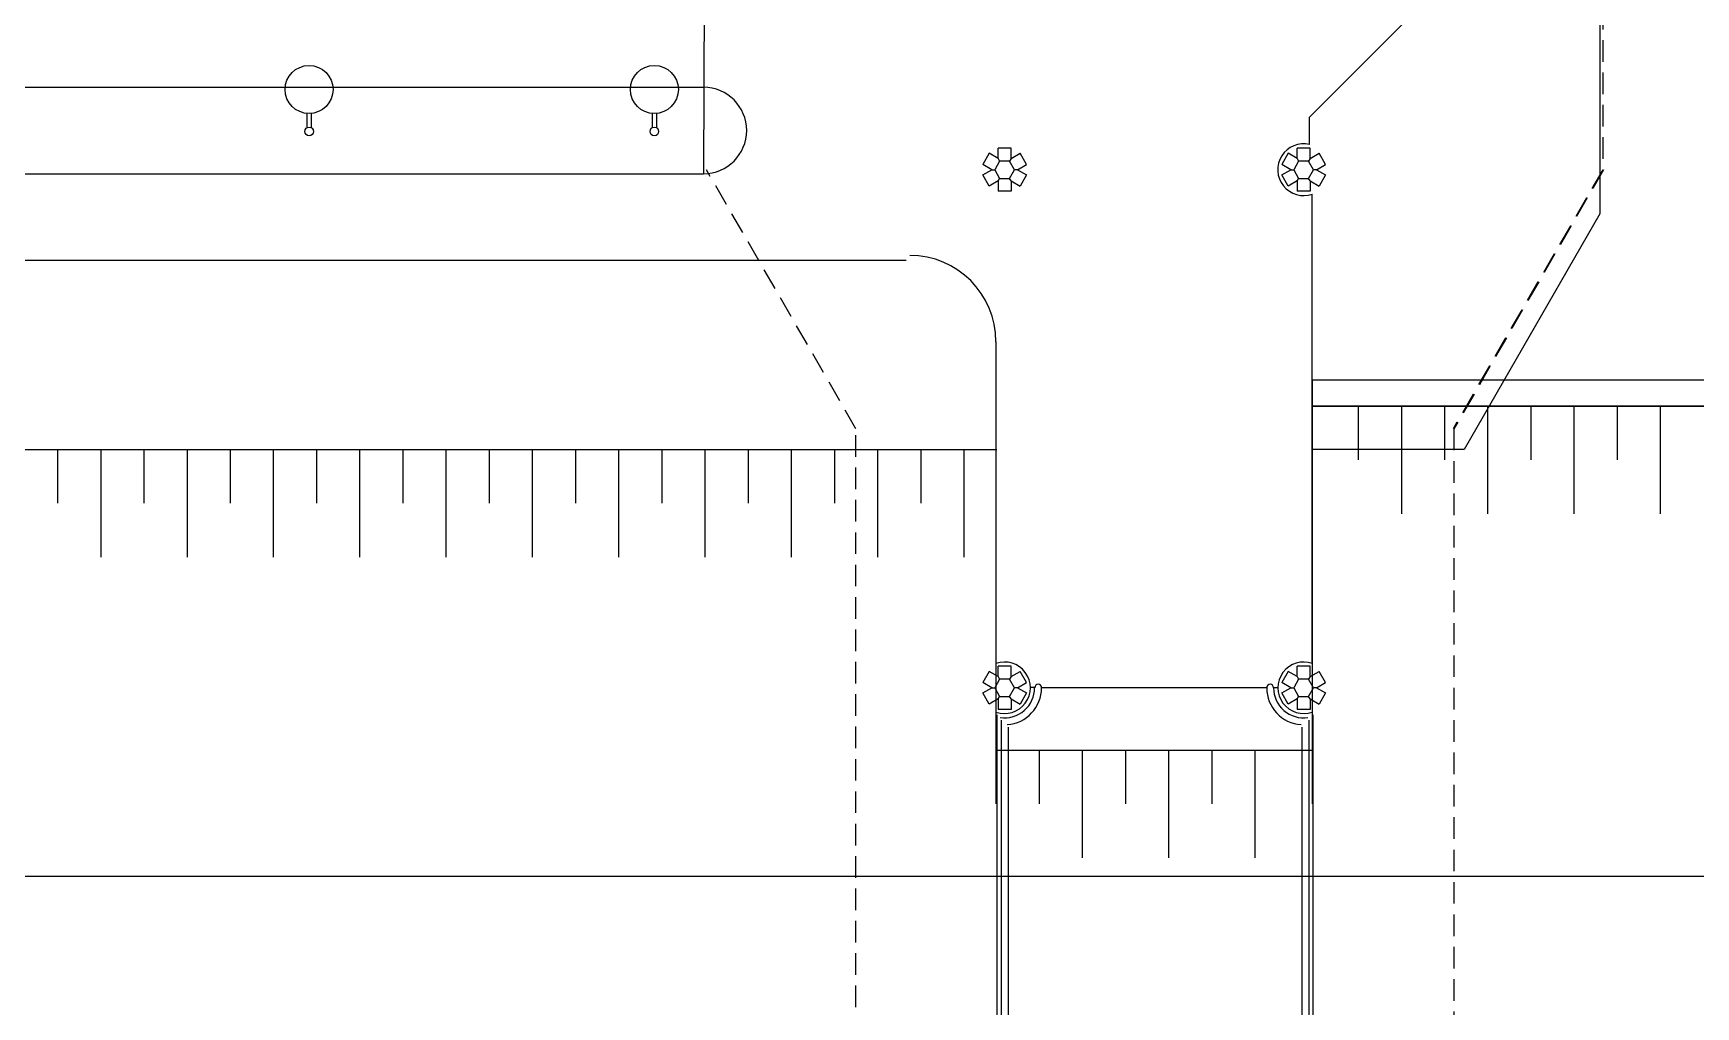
# Model space of a CAD drawing. Header units: millimetres. Extents: x 2686 to 2939, y 1294 to 1441.
# Drawn here: x 2784.3 to 2803.56, y 1355.81 to 1367.08 of the extents above; entities that cross this region are included whole.
import ezdxf

# ---------------------------------------------------------------- set-up
doc = ezdxf.new("R2010")
doc.units = ezdxf.units.MM
doc.linetypes.add('HIDDEN', pattern=[0.375, 0.25, -0.125])
for name, color, linetype in [('AR-CALÇADA', 1, 'Continuous'), ('AR-CORRIMAO-V', 52, 'Continuous'), ('AR-CORRIMÃO-V', 2, 'Continuous'), ('AR-ESTMA-C', 1, 'Continuous'), ('AR-ILUMINAÇÃO-JARDIM', 1, 'Continuous'), ('AR-PIS', 1, 'Continuous'), ('AR-PISO', 1, 'Continuous'), ('AR-PISO-V', 1, 'Continuous'), ('AR-PISO-V1', 1, 'Continuous'), ('AR-PROJ', 1, 'HIDDEN'), ('ar-talude', 1, 'Continuous'), ('ar-talude-RefEdit0', 1, 'Continuous'), ('maçaneta', 1, 'Continuous'), ('PLAT-CONG', 7, 'Continuous')]:
    doc.layers.add(name, color=color, linetype=linetype)

# ---------------------------------------------------------------- blocks, each defined once
blk = doc.blocks.new('Poste Jardim')
at = {"layer": 'AR-ILUMINAÇÃO-JARDIM'}
for p, q in [((-0.025, 0.109), (-0.025, 0.274)), ((0.025, 0.109), (0.025, 0.274))]:
    blk.add_line(p, q, dxfattribs=at)
for centre, radius in [((0, 0.318), 0.05), ((0, 0.318), 0.05), ((0, -0.167), 0.278)]:
    blk.add_circle(centre, radius, dxfattribs=at)
blk = doc.blocks.new('TALUDE')
at = {"layer": 'ar-talude'}
for p, q in [((106.504, -10.975), (106.504, -11.599)), ((107.004, -10.975), (107.004, -12.222)), ((107.504, -10.975), (107.504, -11.599)), ((108.004, -10.975), (108.004, -12.222)), ((108.504, -10.975), (108.504, -11.599)), ((109.004, -10.975), (109.004, -12.222)), ((109.504, -10.975), (109.504, -11.599)), ((110.004, -10.975), (110.004, -12.222)), ((91.436, -11.476), (91.436, -12.099)), ((91.936, -11.476), (91.936, -12.723)), ((92.436, -11.476), (92.436, -12.099)), ((92.936, -11.476), (92.936, -12.723)), ((93.436, -11.476), (93.436, -12.099)), ((93.936, -11.476), (93.936, -12.723)), ((94.436, -11.476), (94.436, -12.099)), ((94.936, -11.476), (94.936, -12.723)), ((95.436, -11.476), (95.436, -12.099)), ((95.936, -11.476), (95.936, -12.723)), ((96.436, -11.476), (96.436, -12.099)), ((96.936, -11.476), (96.936, -12.723)), ((97.436, -11.476), (97.436, -12.099)), ((97.936, -11.476), (97.936, -12.723)), ((98.436, -11.476), (98.436, -12.099)), ((98.936, -11.476), (98.936, -12.723)), ((99.436, -11.476), (99.436, -12.099)), ((99.936, -11.476), (99.936, -12.723)), ((100.436, -11.476), (100.436, -12.099)), ((100.936, -11.476), (100.936, -12.723)), ((101.436, -11.476), (101.436, -12.099)), ((101.936, -11.476), (101.936, -12.723))]:
    blk.add_line(p, q, dxfattribs=at)
at = {"layer": 'ar-talude', "ltscale": 3}
for p, q in [((35.436, -11.476), (102.318, -11.476)), ((180.754, -16.421), (27.601, -16.426))]:
    blk.add_line(p, q, dxfattribs=at)
at = {"layer": 'ar-talude-RefEdit0'}
blk.add_line((105.982, -10.975), (180.754, -10.975), dxfattribs=at)
blk = doc.blocks.new('A$C5F2C59A8')
at = {"layer": 'AR-CORRIMAO-V'}
for p, q in [((13.448, 47.925), (13.448, 42.675)), ((13.528, 47.843), (13.528, 42.757)), ((16.932, 47.843), (16.932, 42.757)), ((17.012, 47.925), (17.012, 42.675))]:
    blk.add_line(p, q, dxfattribs=at)
at = {"layer": 'AR-PISO-V1'}
for p, q in [((13.398, 47.986), (13.398, 42.55)), ((17.062, 42.614), (17.062, 47.986))]:
    blk.add_line(p, q, dxfattribs=at)
at = {"layer": 'AR-PROJ'}
for points in [[(11.766, 33.35), (11.766, 51.3), (10.034, 54.3)], [(20.426, 54.3), (18.694, 51.3), (18.694, 33.35)]]:
    blk.add_lwpolyline(points, dxfattribs=at)
blk = doc.blocks.new('A$C63644613')
at = {"layer": 'AR-PROJ'}
for points in [[(6.916, 27.592), (6.916, 45.542), (5.184, 48.542)], [(15.576, 48.542), (13.844, 45.542), (13.844, 27.592)]]:
    blk.add_lwpolyline(points, dxfattribs=at)
blk = doc.blocks.new('pilar15')
at = {"layer": 'AR-ESTMA-C'}
for p, q in [((0.075, 0.25), (-0.075, 0.25)), ((-0.075, 0.13), (-0.075, 0.25)), ((0.075, 0.13), (0.075, 0.25)), ((-0.179, 0.19), (-0.254, 0.06)), ((-0.15, 0), (-0.254, 0.06)), ((-0.254, -0.06), (-0.15, 0)), ((-0.075, 0.13), (-0.179, 0.19)), ((-0.15, 0), (-0.115, 0)), ((-0.075, 0.13), (-0.058, 0.1)), ((0.075, 0.13), (0.058, 0.1)), ((0.075, 0.13), (0.179, 0.19)), ((0.15, 0), (0.115, 0)), ((0.15, 0), (0.254, 0.06)), ((0.15, 0), (0.254, -0.06)), ((0.254, 0.06), (0.179, 0.19)), ((-0.179, -0.19), (-0.254, -0.06)), ((-0.075, -0.13), (-0.179, -0.19)), ((-0.075, -0.13), (-0.058, -0.1)), ((-0.075, -0.13), (-0.075, -0.25)), ((0.075, -0.13), (0.058, -0.1)), ((0.075, -0.13), (0.179, -0.19)), ((0.075, -0.13), (0.075, -0.25)), ((0.254, -0.06), (0.179, -0.19)), ((0.075, -0.25), (-0.075, -0.25))]:
    blk.add_line(p, q, dxfattribs=at)
blk.add_lwpolyline([(0.058, 0.1), (-0.058, 0.1), (-0.115, 0), (-0.058, -0.1), (0.058, -0.1), (0.115, 0)], close=True, dxfattribs=at)

msp = doc.modelspace()

# ---------------------------------------------------------------- linework, layer by layer
at = {"layer": 'AR-CALÇADA'}
for p, q in [((2766.65, 1366.458), (2792.066, 1366.458)), ((2766.65, 1365.458), (2792.066, 1365.458)), ((2733.51, 1364.458), (2794.414, 1364.458))]:
    msp.add_line(p, q, dxfattribs=at)
msp.add_lwpolyline([(2867.472, 1388.025), (2845.018, 1388.025, 0.999727), (2841.014, 1388.024), (2841.046, 1387.665, -0.513087), (2838.664, 1387.665, 1.094888), (2834.697, 1388.025, -1), (2833.014, 1388.025, 1), (2829.014, 1388.025), (2829.046, 1387.665, -0.513087), (2826.664, 1387.665, 1.094888), (2822.697, 1388.025, -1), (2821.014, 1388.025, 1), (2817.014, 1388.025), (2817.046, 1387.665, -0.513087), (2814.664, 1387.665), (2814.697, 1388.025, 1), (2810.697, 1388.025, -1), (2809.014, 1388.025, 1.303225), (2805.281, 1387.025), (2802.451, 1387.025), (2802.451, 1364.992), (2800.877, 1362.265), (2799.118, 1362.265)], format="xyb", dxfattribs=at)
msp.add_arc((2792.066, 1365.958), 0.5, 270, 90, dxfattribs=at)
at = {"layer": 'AR-CORRIMÃO-V'}
for centre, radius, start, end in [((2795.554, 1359.504), 0.348, 261.7442, 0.0068), ((2795.554, 1359.504), 0.428, 274.0174, 359.9895), ((2795.943, 1359.504), 0.04, 0, 180), ((2798.63, 1359.504), 0.04, 360, 180), ((2799.018, 1359.504), 0.428, 180.0105, 265.9826), ((2799.018, 1359.504), 0.348, 179.9932, 278.2558)]:
    msp.add_arc(centre, radius, start, end, dxfattribs=at)
at = {"layer": 'AR-PIS'}
for p, q in [((2873.909, 1363.066), (2799.118, 1363.066)), ((2873.909, 1362.766), (2799.118, 1362.766))]:
    msp.add_line(p, q, dxfattribs=at)
at = {"layer": 'AR-PISO'}
for p, q in [((2792.1, 1377.512), (2792.066, 1365.458)), ((2873.9, 1363.066), (2799.128, 1363.066))]:
    msp.add_line(p, q, dxfattribs=at)
at = {"layer": 'AR-PISO-V'}
for p, q in [((2799.086, 1366.112), (2800.886, 1367.912)), ((2799.086, 1365.797), (2799.086, 1366.112)), ((2799.118, 1359.785), (2799.118, 1365.221)), ((2795.454, 1363.512), (2795.454, 1359.785)), ((2795.903, 1359.506), (2795.853, 1359.506)), ((2798.59, 1359.504), (2795.983, 1359.504)), ((2798.67, 1359.506), (2798.72, 1359.506))]:
    msp.add_line(p, q, dxfattribs=at)
for centre, radius, start, end in [((2799.018, 1365.504), 0.3, 76.9103, 289.4712), ((2794.454, 1363.512), 1, 0, 90), ((2795.554, 1359.504), 0.298, 250.4068, 109.5932), ((2799.018, 1359.504), 0.298, 70.4068, 289.5932)]:
    msp.add_arc(centre, radius, start, end, dxfattribs=at)
at = {"layer": 'AR-PROJ'}
for p, q in [((2802.483, 1377.504), (2802.483, 1365.504)), ((2802.483, 1365.504), (2800.75, 1362.504))]:
    msp.add_line(p, q, dxfattribs=at)
at = {"layer": 'maçaneta'}
for p, q in [((2799.118, 1363.066), (2799.118, 1358.159)), ((2795.454, 1362.265), (2795.454, 1358.159)), ((2795.454, 1358.783), (2799.118, 1358.783)), ((2795.954, 1358.783), (2795.954, 1358.159)), ((2796.454, 1358.783), (2796.454, 1357.535)), ((2796.954, 1358.783), (2796.954, 1358.159)), ((2797.454, 1358.783), (2797.454, 1357.535)), ((2797.954, 1358.783), (2797.954, 1358.159)), ((2798.454, 1358.783), (2798.454, 1357.535))]:
    msp.add_line(p, q, dxfattribs=at)

# ---------------------------------------------------------------- block references
at = {"layer": 'AR-ESTMA-C', "ltscale": 0.25}
for p in [(2795.554, 1365.504), (2799.018, 1365.504), (2795.554, 1359.504), (2799.018, 1359.504)]:
    msp.add_blockref('pilar15', p, dxfattribs=at)
at = {"layer": 'AR-ILUMINAÇÃO-JARDIM', "rotation": 180}
for p in [(2787.496, 1366.266), (2791.496, 1366.266)]:
    msp.add_blockref('Poste Jardim', p, dxfattribs=at)
at = {"layer": 'ar-talude'}
msp.add_blockref('TALUDE', (2693.146, 1373.741), dxfattribs=at)
at = {"layer": 'PLAT-CONG'}
for name, p in [('A$C5F2C59A8', (2782.066, 1311.204)), ('A$C63644613', (2786.916, 1316.962))]:
    msp.add_blockref(name, p, dxfattribs=at)

doc.saveas('drawing.dxf')
